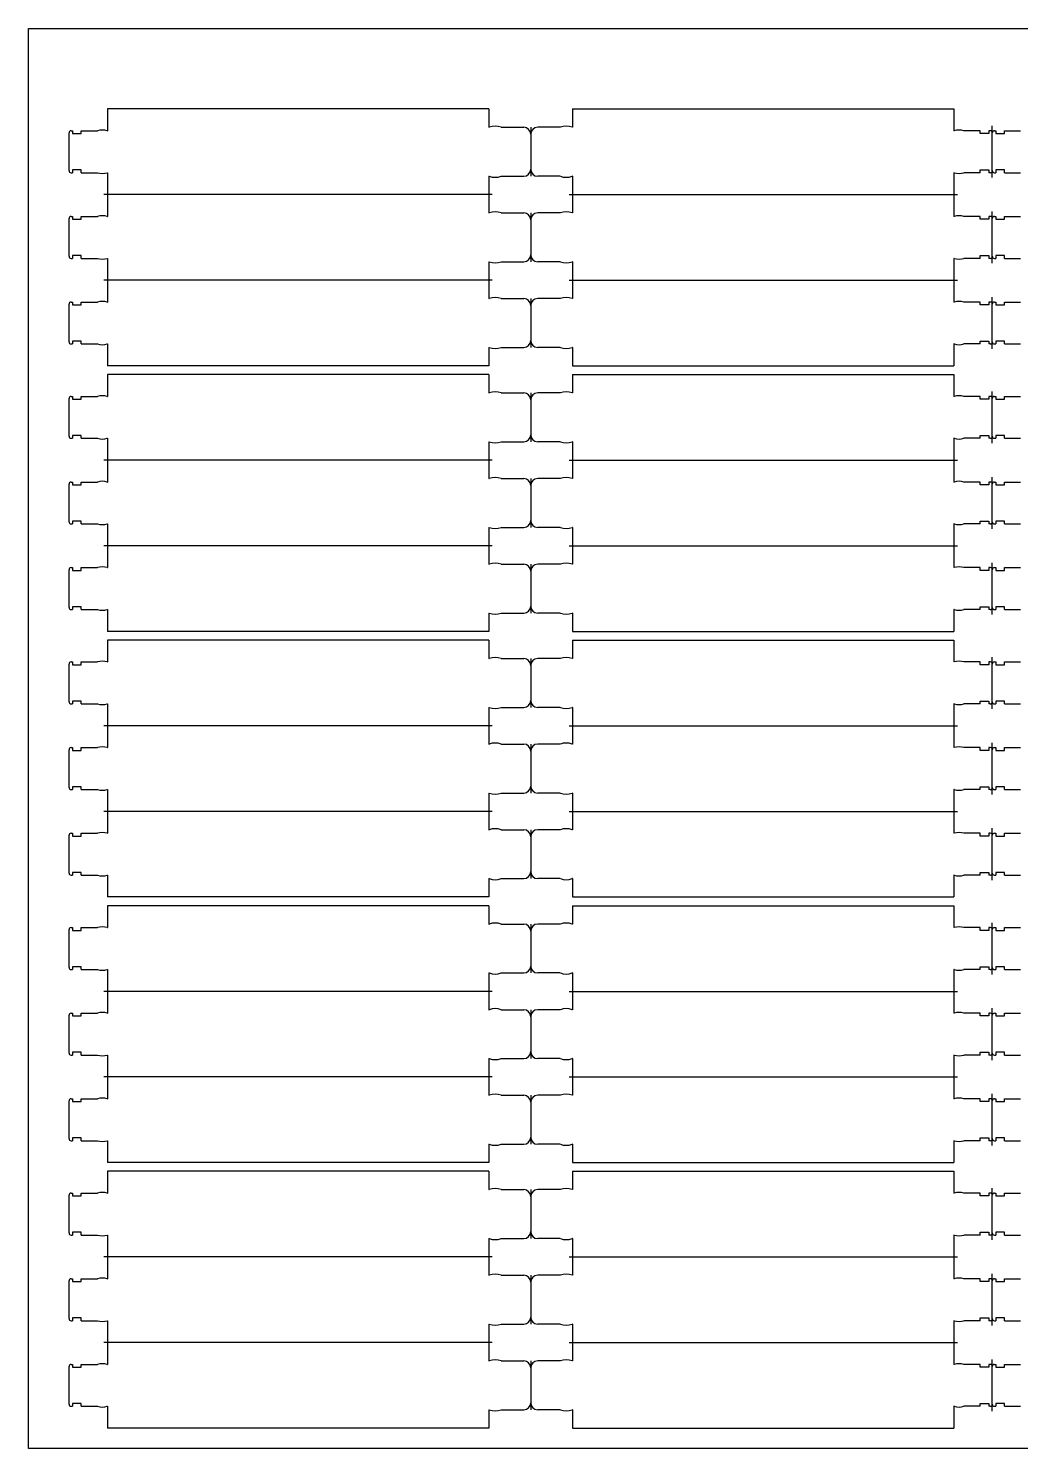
# Model space of a CAD drawing. Header units: inches. Extents: x -6 to 604, y -369 to 38.
# Drawn here: x -5.5 to 278.4, y -368.6 to 37.8 of the extents above; entities that cross this region are included whole.
import ezdxf

# ---------------------------------------------------------------- set-up
doc = ezdxf.new("R2010")
doc.units = ezdxf.units.IN
doc.header["$MEASUREMENT"] = 0
doc.linetypes.add('Continuous2', pattern=[0])
doc.layers.add('Unnamed Level 1', color=1, linetype='Continuous')

msp = doc.modelspace()

# ---------------------------------------------------------------- linework, layer by layer
at = {"color": 2, "linetype": 'Continuous2', "lineweight": -3, "true_color": 0xffff00}
msp.add_line((-5.54, 37.78), (604.06, 37.78), dxfattribs=at)
at = {"color": 1, "linetype": 'Continuous2', "lineweight": -3, "true_color": 0xff0000}
for p, q in [((17.09, 14.73), (17.09, 8.48)), ((126.2, 14.73), (17.09, 14.73)), ((126.2, 14.73), (126.2, 9.48)), ((150.2, 14.73), (259.3, 14.73)), ((150.2, 14.73), (150.2, 9.48)), ((259.3, 14.73), (259.3, 8.48)), ((6.69, 8.48), (7.09, 8.48)), ((7.09, 8.48), (7.09, 7.68)), ((9.59, 7.68), (9.59, 8.48)), ((9.59, 8.48), (14.19, 8.48)), ((16.99, 8.48), (17.09, 8.48)), ((126.2, 9.48), (126.3, 9.48)), ((129.71, 9.48), (136.2, 9.48)), ((146.68, 9.48), (140.2, 9.48)), ((150.2, 9.48), (150.1, 9.48)), ((259.4, 8.48), (259.3, 8.48)), ((266.8, 8.48), (262.2, 8.48)), ((266.8, 7.68), (266.8, 8.48)), ((269.7, 8.48), (269.3, 8.48)), ((269.3, 8.48), (269.3, 7.68)), ((270.9, 8.48), (271.3, 8.48)), ((271.3, 8.48), (271.3, 7.68)), ((273.8, 7.68), (273.8, 8.48)), ((273.8, 8.48), (278.4, 8.48)), ((6.09, -2.92), (6.09, 7.88)), ((7.09, 7.68), (9.59, 7.68)), ((269.3, 7.68), (266.8, 7.68)), ((271.3, 7.68), (273.8, 7.68)), ((6.69, -3.52), (7.09, -3.52)), ((9.59, -2.72), (7.09, -2.72)), ((7.09, -2.72), (7.09, -3.52)), ((9.59, -3.52), (9.59, -2.72)), ((9.59, -3.52), (14.19, -3.52)), ((16.99, -3.52), (17.09, -3.52)), ((17.09, -3.52), (17.09, -9.77)), ((259.3, -3.52), (259.3, -9.77)), ((259.4, -3.52), (259.3, -3.52)), ((266.8, -3.52), (262.2, -3.52)), ((266.8, -3.52), (266.8, -2.72)), ((266.8, -2.72), (269.3, -2.72)), ((269.3, -2.72), (269.3, -3.52)), ((269.7, -3.52), (269.3, -3.52)), ((270.9, -3.52), (271.3, -3.52)), ((273.8, -2.72), (271.3, -2.72)), ((271.3, -2.72), (271.3, -3.52)), ((273.8, -3.52), (273.8, -2.72)), ((273.8, -3.52), (278.4, -3.52)), ((126.2, -4.52), (126.3, -4.52)), ((126.2, -4.52), (126.2, -9.77)), ((129.71, -4.52), (136.2, -4.52)), ((146.68, -4.52), (140.2, -4.52)), ((150.2, -4.52), (150.1, -4.52)), ((150.2, -4.52), (150.2, -9.77)), ((17.09, -9.77), (17.09, -16.02)), ((126.2, -9.77), (126.2, -15.02)), ((150.2, -9.77), (150.2, -15.02)), ((259.3, -9.77), (259.3, -16.02)), ((6.69, -16.02), (7.09, -16.02)), ((7.09, -16.02), (7.09, -16.82)), ((9.59, -16.82), (9.59, -16.02)), ((9.59, -16.02), (14.19, -16.02)), ((16.99, -16.02), (17.09, -16.02)), ((126.2, -15.02), (126.3, -15.02)), ((129.71, -15.02), (136.2, -15.02)), ((146.68, -15.02), (140.2, -15.02)), ((150.2, -15.02), (150.1, -15.02)), ((259.4, -16.02), (259.3, -16.02)), ((266.8, -16.02), (262.2, -16.02)), ((266.8, -16.82), (266.8, -16.02)), ((269.7, -16.02), (269.3, -16.02)), ((269.3, -16.02), (269.3, -16.82)), ((270.9, -16.02), (271.3, -16.02)), ((271.3, -16.02), (271.3, -16.82)), ((273.8, -16.82), (273.8, -16.02)), ((273.8, -16.02), (278.4, -16.02)), ((6.09, -27.42), (6.09, -16.62)), ((7.09, -16.82), (9.59, -16.82)), ((269.3, -16.82), (266.8, -16.82)), ((271.3, -16.82), (273.8, -16.82)), ((6.69, -28.02), (7.09, -28.02)), ((9.59, -27.22), (7.09, -27.22)), ((7.09, -27.22), (7.09, -28.02)), ((9.59, -28.02), (9.59, -27.22)), ((9.59, -28.02), (14.19, -28.02)), ((16.99, -28.02), (17.09, -28.02)), ((17.09, -28.02), (17.09, -34.27)), ((259.3, -28.02), (259.3, -34.27)), ((259.4, -28.02), (259.3, -28.02)), ((266.8, -28.02), (262.2, -28.02)), ((266.8, -28.02), (266.8, -27.22)), ((266.8, -27.22), (269.3, -27.22)), ((269.3, -27.22), (269.3, -28.02)), ((269.7, -28.02), (269.3, -28.02)), ((270.9, -28.02), (271.3, -28.02)), ((273.8, -27.22), (271.3, -27.22)), ((271.3, -27.22), (271.3, -28.02)), ((273.8, -28.02), (273.8, -27.22)), ((273.8, -28.02), (278.4, -28.02)), ((126.2, -29.02), (126.3, -29.02)), ((126.2, -29.02), (126.2, -34.27)), ((129.71, -29.02), (136.2, -29.02)), ((146.68, -29.02), (140.2, -29.02)), ((150.2, -29.02), (150.1, -29.02)), ((150.2, -29.02), (150.2, -34.27)), ((17.09, -34.27), (17.09, -40.52)), ((126.2, -34.27), (126.2, -39.52)), ((150.2, -34.27), (150.2, -39.52)), ((259.3, -34.27), (259.3, -40.52)), ((6.69, -40.52), (7.09, -40.52)), ((7.09, -40.52), (7.09, -41.32)), ((9.59, -41.32), (9.59, -40.52)), ((9.59, -40.52), (14.19, -40.52)), ((16.99, -40.52), (17.09, -40.52)), ((126.2, -39.52), (126.3, -39.52)), ((129.71, -39.52), (136.2, -39.52)), ((146.68, -39.52), (140.2, -39.52)), ((150.2, -39.52), (150.1, -39.52)), ((259.4, -40.52), (259.3, -40.52)), ((266.8, -40.52), (262.2, -40.52)), ((266.8, -41.32), (266.8, -40.52)), ((269.7, -40.52), (269.3, -40.52)), ((269.3, -40.52), (269.3, -41.32)), ((270.9, -40.52), (271.3, -40.52)), ((271.3, -40.52), (271.3, -41.32)), ((273.8, -41.32), (273.8, -40.52)), ((273.8, -40.52), (278.4, -40.52)), ((6.09, -51.92), (6.09, -41.12)), ((7.09, -41.32), (9.59, -41.32)), ((269.3, -41.32), (266.8, -41.32)), ((271.3, -41.32), (273.8, -41.32)), ((6.69, -52.52), (7.09, -52.52)), ((9.59, -51.72), (7.09, -51.72)), ((7.09, -51.72), (7.09, -52.52)), ((9.59, -52.52), (9.59, -51.72)), ((9.59, -52.52), (14.19, -52.52)), ((16.99, -52.52), (17.09, -52.52)), ((17.09, -52.52), (17.09, -58.77)), ((259.3, -52.52), (259.3, -58.77)), ((259.4, -52.52), (259.3, -52.52)), ((266.8, -52.52), (262.2, -52.52)), ((266.8, -52.52), (266.8, -51.72)), ((266.8, -51.72), (269.3, -51.72)), ((269.3, -51.72), (269.3, -52.52)), ((269.7, -52.52), (269.3, -52.52)), ((270.9, -52.52), (271.3, -52.52)), ((273.8, -51.72), (271.3, -51.72)), ((271.3, -51.72), (271.3, -52.52)), ((273.8, -52.52), (273.8, -51.72)), ((273.8, -52.52), (278.4, -52.52)), ((126.2, -53.52), (126.3, -53.52)), ((126.2, -53.52), (126.2, -58.77)), ((129.71, -53.52), (136.2, -53.52)), ((146.68, -53.52), (140.2, -53.52)), ((150.2, -53.52), (150.1, -53.52)), ((150.2, -53.52), (150.2, -58.77)), ((126.2, -58.77), (17.09, -58.77)), ((150.2, -58.77), (259.3, -58.77)), ((17.09, -61.27), (17.09, -67.52)), ((126.2, -61.27), (17.09, -61.27)), ((126.2, -61.27), (126.2, -66.52)), ((150.2, -61.27), (259.3, -61.27)), ((150.2, -61.27), (150.2, -66.52)), ((259.3, -61.27), (259.3, -67.52)), ((6.09, -78.92), (6.09, -68.12)), ((6.69, -67.52), (7.09, -67.52)), ((7.09, -67.52), (7.09, -68.32)), ((7.09, -68.32), (9.59, -68.32)), ((9.59, -68.32), (9.59, -67.52)), ((9.59, -67.52), (14.19, -67.52)), ((16.99, -67.52), (17.09, -67.52)), ((126.2, -66.52), (126.3, -66.52)), ((129.71, -66.52), (136.2, -66.52)), ((146.68, -66.52), (140.2, -66.52)), ((150.2, -66.52), (150.1, -66.52)), ((259.4, -67.52), (259.3, -67.52)), ((266.8, -67.52), (262.2, -67.52)), ((266.8, -68.32), (266.8, -67.52)), ((269.3, -68.32), (266.8, -68.32)), ((269.7, -67.52), (269.3, -67.52)), ((269.3, -67.52), (269.3, -68.32)), ((270.9, -67.52), (271.3, -67.52)), ((271.3, -67.52), (271.3, -68.32)), ((271.3, -68.32), (273.8, -68.32)), ((273.8, -68.32), (273.8, -67.52)), ((273.8, -67.52), (278.4, -67.52)), ((6.69, -79.52), (7.09, -79.52)), ((9.59, -78.72), (7.09, -78.72)), ((7.09, -78.72), (7.09, -79.52)), ((9.59, -79.52), (9.59, -78.72)), ((9.59, -79.52), (14.19, -79.52)), ((16.99, -79.52), (17.09, -79.52)), ((17.09, -79.52), (17.09, -85.77)), ((126.2, -80.52), (126.3, -80.52)), ((126.2, -80.52), (126.2, -85.77)), ((129.71, -80.52), (136.2, -80.52)), ((146.68, -80.52), (140.2, -80.52)), ((150.2, -80.52), (150.1, -80.52)), ((150.2, -80.52), (150.2, -85.77)), ((259.3, -79.52), (259.3, -85.77)), ((259.4, -79.52), (259.3, -79.52)), ((266.8, -79.52), (262.2, -79.52)), ((266.8, -79.52), (266.8, -78.72)), ((266.8, -78.72), (269.3, -78.72)), ((269.3, -78.72), (269.3, -79.52)), ((269.7, -79.52), (269.3, -79.52)), ((270.9, -79.52), (271.3, -79.52)), ((273.8, -78.72), (271.3, -78.72)), ((271.3, -78.72), (271.3, -79.52)), ((273.8, -79.52), (273.8, -78.72)), ((273.8, -79.52), (278.4, -79.52)), ((17.09, -85.77), (17.09, -92.02)), ((126.2, -85.77), (126.2, -91.02)), ((150.2, -85.77), (150.2, -91.02)), ((259.3, -85.77), (259.3, -92.02)), ((6.09, -103.42), (6.09, -92.62)), ((6.69, -92.02), (7.09, -92.02)), ((7.09, -92.02), (7.09, -92.82)), ((7.09, -92.82), (9.59, -92.82)), ((9.59, -92.82), (9.59, -92.02)), ((9.59, -92.02), (14.19, -92.02)), ((16.99, -92.02), (17.09, -92.02)), ((126.2, -91.02), (126.3, -91.02)), ((129.71, -91.02), (136.2, -91.02)), ((146.68, -91.02), (140.2, -91.02)), ((150.2, -91.02), (150.1, -91.02)), ((259.4, -92.02), (259.3, -92.02)), ((266.8, -92.02), (262.2, -92.02)), ((266.8, -92.82), (266.8, -92.02)), ((269.3, -92.82), (266.8, -92.82)), ((269.7, -92.02), (269.3, -92.02)), ((269.3, -92.02), (269.3, -92.82)), ((270.9, -92.02), (271.3, -92.02)), ((271.3, -92.02), (271.3, -92.82)), ((271.3, -92.82), (273.8, -92.82)), ((273.8, -92.82), (273.8, -92.02)), ((273.8, -92.02), (278.4, -92.02)), ((6.69, -104.02), (7.09, -104.02)), ((9.59, -103.22), (7.09, -103.22)), ((7.09, -103.22), (7.09, -104.02)), ((9.59, -104.02), (9.59, -103.22)), ((9.59, -104.02), (14.19, -104.02)), ((16.99, -104.02), (17.09, -104.02)), ((17.09, -104.02), (17.09, -110.27)), ((126.2, -105.02), (126.3, -105.02)), ((126.2, -105.02), (126.2, -110.27)), ((129.71, -105.02), (136.2, -105.02)), ((146.68, -105.02), (140.2, -105.02)), ((150.2, -105.02), (150.1, -105.02)), ((150.2, -105.02), (150.2, -110.27)), ((259.3, -104.02), (259.3, -110.27)), ((259.4, -104.02), (259.3, -104.02)), ((266.8, -104.02), (262.2, -104.02)), ((266.8, -104.02), (266.8, -103.22)), ((266.8, -103.22), (269.3, -103.22)), ((269.3, -103.22), (269.3, -104.02)), ((269.7, -104.02), (269.3, -104.02)), ((270.9, -104.02), (271.3, -104.02)), ((273.8, -103.22), (271.3, -103.22)), ((271.3, -103.22), (271.3, -104.02)), ((273.8, -104.02), (273.8, -103.22)), ((273.8, -104.02), (278.4, -104.02)), ((17.09, -110.27), (17.09, -116.52)), ((126.2, -110.27), (126.2, -115.52)), ((150.2, -110.27), (150.2, -115.52)), ((259.3, -110.27), (259.3, -116.52)), ((6.09, -127.92), (6.09, -117.12)), ((6.69, -116.52), (7.09, -116.52)), ((7.09, -116.52), (7.09, -117.32)), ((7.09, -117.32), (9.59, -117.32)), ((9.59, -117.32), (9.59, -116.52)), ((9.59, -116.52), (14.19, -116.52)), ((16.99, -116.52), (17.09, -116.52)), ((126.2, -115.52), (126.3, -115.52)), ((129.71, -115.52), (136.2, -115.52)), ((146.68, -115.52), (140.2, -115.52)), ((150.2, -115.52), (150.1, -115.52)), ((259.4, -116.52), (259.3, -116.52)), ((266.8, -116.52), (262.2, -116.52)), ((266.8, -117.32), (266.8, -116.52)), ((269.3, -117.32), (266.8, -117.32)), ((269.7, -116.52), (269.3, -116.52)), ((269.3, -116.52), (269.3, -117.32)), ((270.9, -116.52), (271.3, -116.52)), ((271.3, -116.52), (271.3, -117.32)), ((271.3, -117.32), (273.8, -117.32)), ((273.8, -117.32), (273.8, -116.52)), ((273.8, -116.52), (278.4, -116.52)), ((6.69, -128.52), (7.09, -128.52)), ((9.59, -127.72), (7.09, -127.72)), ((7.09, -127.72), (7.09, -128.52)), ((9.59, -128.52), (9.59, -127.72)), ((9.59, -128.52), (14.19, -128.52)), ((16.99, -128.52), (17.09, -128.52)), ((17.09, -128.52), (17.09, -134.77)), ((126.2, -129.52), (126.3, -129.52)), ((126.2, -129.52), (126.2, -134.77)), ((129.71, -129.52), (136.2, -129.52)), ((146.68, -129.52), (140.2, -129.52)), ((150.2, -129.52), (150.1, -129.52)), ((150.2, -129.52), (150.2, -134.77)), ((259.3, -128.52), (259.3, -134.77)), ((259.4, -128.52), (259.3, -128.52)), ((266.8, -128.52), (262.2, -128.52)), ((266.8, -128.52), (266.8, -127.72)), ((266.8, -127.72), (269.3, -127.72)), ((269.3, -127.72), (269.3, -128.52)), ((269.7, -128.52), (269.3, -128.52)), ((270.9, -128.52), (271.3, -128.52)), ((273.8, -127.72), (271.3, -127.72)), ((271.3, -127.72), (271.3, -128.52)), ((273.8, -128.52), (273.8, -127.72)), ((273.8, -128.52), (278.4, -128.52)), ((126.2, -134.77), (17.09, -134.77)), ((17.09, -137.27), (17.09, -143.52)), ((126.2, -137.27), (17.09, -137.27)), ((126.2, -137.27), (126.2, -142.52)), ((150.2, -134.77), (259.3, -134.77)), ((150.2, -137.27), (259.3, -137.27)), ((150.2, -137.27), (150.2, -142.52)), ((259.3, -137.27), (259.3, -143.52)), ((6.09, -154.92), (6.09, -144.12)), ((6.69, -143.52), (7.09, -143.52)), ((7.09, -143.52), (7.09, -144.32)), ((7.09, -144.32), (9.59, -144.32)), ((9.59, -144.32), (9.59, -143.52)), ((9.59, -143.52), (14.19, -143.52)), ((16.99, -143.52), (17.09, -143.52)), ((126.2, -142.52), (126.3, -142.52)), ((129.71, -142.52), (136.2, -142.52)), ((146.68, -142.52), (140.2, -142.52)), ((150.2, -142.52), (150.1, -142.52)), ((259.4, -143.52), (259.3, -143.52)), ((266.8, -143.52), (262.2, -143.52)), ((266.8, -144.32), (266.8, -143.52)), ((269.3, -144.32), (266.8, -144.32)), ((269.7, -143.52), (269.3, -143.52)), ((269.3, -143.52), (269.3, -144.32)), ((270.9, -143.52), (271.3, -143.52)), ((271.3, -143.52), (271.3, -144.32)), ((271.3, -144.32), (273.8, -144.32)), ((273.8, -144.32), (273.8, -143.52)), ((273.8, -143.52), (278.4, -143.52)), ((6.69, -155.52), (7.09, -155.52)), ((9.59, -154.72), (7.09, -154.72)), ((7.09, -154.72), (7.09, -155.52)), ((9.59, -155.52), (9.59, -154.72)), ((9.59, -155.52), (14.19, -155.52)), ((16.99, -155.52), (17.09, -155.52)), ((17.09, -155.52), (17.09, -161.77)), ((126.2, -156.52), (126.3, -156.52)), ((126.2, -156.52), (126.2, -161.77)), ((129.71, -156.52), (136.2, -156.52)), ((146.68, -156.52), (140.2, -156.52)), ((150.2, -156.52), (150.1, -156.52)), ((150.2, -156.52), (150.2, -161.77)), ((259.3, -155.52), (259.3, -161.77)), ((259.4, -155.52), (259.3, -155.52)), ((266.8, -155.52), (262.2, -155.52)), ((266.8, -155.52), (266.8, -154.72)), ((266.8, -154.72), (269.3, -154.72)), ((269.3, -154.72), (269.3, -155.52)), ((269.7, -155.52), (269.3, -155.52)), ((270.9, -155.52), (271.3, -155.52)), ((273.8, -154.72), (271.3, -154.72)), ((271.3, -154.72), (271.3, -155.52)), ((273.8, -155.52), (273.8, -154.72)), ((273.8, -155.52), (278.4, -155.52)), ((17.09, -161.77), (17.09, -168.02)), ((126.2, -161.77), (126.2, -167.02)), ((150.2, -161.77), (150.2, -167.02)), ((259.3, -161.77), (259.3, -168.02)), ((6.09, -179.42), (6.09, -168.62)), ((6.69, -168.02), (7.09, -168.02)), ((7.09, -168.02), (7.09, -168.82)), ((7.09, -168.82), (9.59, -168.82)), ((9.59, -168.82), (9.59, -168.02)), ((9.59, -168.02), (14.19, -168.02)), ((16.99, -168.02), (17.09, -168.02)), ((126.2, -167.02), (126.3, -167.02)), ((129.71, -167.02), (136.2, -167.02)), ((146.68, -167.02), (140.2, -167.02)), ((150.2, -167.02), (150.1, -167.02)), ((259.4, -168.02), (259.3, -168.02)), ((266.8, -168.02), (262.2, -168.02)), ((266.8, -168.82), (266.8, -168.02)), ((269.3, -168.82), (266.8, -168.82)), ((269.7, -168.02), (269.3, -168.02)), ((269.3, -168.02), (269.3, -168.82)), ((270.9, -168.02), (271.3, -168.02)), ((271.3, -168.02), (271.3, -168.82)), ((271.3, -168.82), (273.8, -168.82)), ((273.8, -168.82), (273.8, -168.02)), ((273.8, -168.02), (278.4, -168.02)), ((6.69, -180.02), (7.09, -180.02)), ((9.59, -179.22), (7.09, -179.22)), ((7.09, -179.22), (7.09, -180.02)), ((9.59, -180.02), (9.59, -179.22)), ((9.59, -180.02), (14.19, -180.02)), ((16.99, -180.02), (17.09, -180.02)), ((17.09, -180.02), (17.09, -186.27)), ((126.2, -181.02), (126.3, -181.02)), ((126.2, -181.02), (126.2, -186.27)), ((129.71, -181.02), (136.2, -181.02)), ((146.68, -181.02), (140.2, -181.02)), ((150.2, -181.02), (150.1, -181.02)), ((150.2, -181.02), (150.2, -186.27)), ((259.3, -180.02), (259.3, -186.27)), ((259.4, -180.02), (259.3, -180.02)), ((266.8, -180.02), (262.2, -180.02)), ((266.8, -180.02), (266.8, -179.22)), ((266.8, -179.22), (269.3, -179.22)), ((269.3, -179.22), (269.3, -180.02)), ((269.7, -180.02), (269.3, -180.02)), ((270.9, -180.02), (271.3, -180.02)), ((273.8, -179.22), (271.3, -179.22)), ((271.3, -179.22), (271.3, -180.02)), ((273.8, -180.02), (273.8, -179.22)), ((273.8, -180.02), (278.4, -180.02)), ((17.09, -186.27), (17.09, -192.52)), ((126.2, -186.27), (126.2, -191.52)), ((150.2, -186.27), (150.2, -191.52)), ((259.3, -186.27), (259.3, -192.52)), ((6.09, -203.92), (6.09, -193.12)), ((6.69, -192.52), (7.09, -192.52)), ((7.09, -192.52), (7.09, -193.32)), ((7.09, -193.32), (9.59, -193.32)), ((9.59, -193.32), (9.59, -192.52)), ((9.59, -192.52), (14.19, -192.52)), ((16.99, -192.52), (17.09, -192.52)), ((126.2, -191.52), (126.3, -191.52)), ((129.71, -191.52), (136.2, -191.52)), ((146.68, -191.52), (140.2, -191.52)), ((150.2, -191.52), (150.1, -191.52)), ((259.4, -192.52), (259.3, -192.52)), ((266.8, -192.52), (262.2, -192.52)), ((266.8, -193.32), (266.8, -192.52)), ((269.3, -193.32), (266.8, -193.32)), ((269.7, -192.52), (269.3, -192.52)), ((269.3, -192.52), (269.3, -193.32)), ((270.9, -192.52), (271.3, -192.52)), ((271.3, -192.52), (271.3, -193.32)), ((271.3, -193.32), (273.8, -193.32)), ((273.8, -193.32), (273.8, -192.52)), ((273.8, -192.52), (278.4, -192.52)), ((6.69, -204.52), (7.09, -204.52)), ((9.59, -203.72), (7.09, -203.72)), ((7.09, -203.72), (7.09, -204.52)), ((9.59, -204.52), (9.59, -203.72)), ((9.59, -204.52), (14.19, -204.52)), ((16.99, -204.52), (17.09, -204.52)), ((17.09, -204.52), (17.09, -210.77)), ((126.2, -205.52), (126.3, -205.52)), ((126.2, -205.52), (126.2, -210.77)), ((129.71, -205.52), (136.2, -205.52)), ((146.68, -205.52), (140.2, -205.52)), ((150.2, -205.52), (150.1, -205.52)), ((150.2, -205.52), (150.2, -210.77)), ((259.3, -204.52), (259.3, -210.77)), ((259.4, -204.52), (259.3, -204.52)), ((266.8, -204.52), (262.2, -204.52)), ((266.8, -204.52), (266.8, -203.72)), ((266.8, -203.72), (269.3, -203.72)), ((269.3, -203.72), (269.3, -204.52)), ((269.7, -204.52), (269.3, -204.52)), ((270.9, -204.52), (271.3, -204.52)), ((273.8, -203.72), (271.3, -203.72)), ((271.3, -203.72), (271.3, -204.52)), ((273.8, -204.52), (273.8, -203.72)), ((273.8, -204.52), (278.4, -204.52)), ((126.2, -210.77), (17.09, -210.77)), ((150.2, -210.77), (259.3, -210.77)), ((17.09, -213.27), (17.09, -219.52)), ((126.2, -213.27), (17.09, -213.27)), ((126.2, -213.27), (126.2, -218.52)), ((150.2, -213.27), (259.3, -213.27)), ((150.2, -213.27), (150.2, -218.52)), ((259.3, -213.27), (259.3, -219.52)), ((126.2, -218.52), (126.3, -218.52)), ((129.71, -218.52), (136.2, -218.52)), ((146.68, -218.52), (140.2, -218.52)), ((150.2, -218.52), (150.1, -218.52)), ((6.09, -230.92), (6.09, -220.12)), ((6.69, -219.52), (7.09, -219.52)), ((7.09, -219.52), (7.09, -220.32)), ((7.09, -220.32), (9.59, -220.32)), ((9.59, -220.32), (9.59, -219.52)), ((9.59, -219.52), (14.19, -219.52)), ((16.99, -219.52), (17.09, -219.52)), ((259.4, -219.52), (259.3, -219.52)), ((266.8, -219.52), (262.2, -219.52)), ((266.8, -220.32), (266.8, -219.52)), ((269.3, -220.32), (266.8, -220.32)), ((269.7, -219.52), (269.3, -219.52)), ((269.3, -219.52), (269.3, -220.32)), ((270.9, -219.52), (271.3, -219.52)), ((271.3, -219.52), (271.3, -220.32)), ((271.3, -220.32), (273.8, -220.32)), ((273.8, -220.32), (273.8, -219.52)), ((273.8, -219.52), (278.4, -219.52)), ((6.69, -231.52), (7.09, -231.52)), ((9.59, -230.72), (7.09, -230.72)), ((7.09, -230.72), (7.09, -231.52)), ((9.59, -231.52), (9.59, -230.72)), ((9.59, -231.52), (14.19, -231.52)), ((16.99, -231.52), (17.09, -231.52)), ((17.09, -231.52), (17.09, -237.77)), ((259.3, -231.52), (259.3, -237.77)), ((259.4, -231.52), (259.3, -231.52)), ((266.8, -231.52), (262.2, -231.52)), ((266.8, -231.52), (266.8, -230.72)), ((266.8, -230.72), (269.3, -230.72)), ((269.3, -230.72), (269.3, -231.52)), ((269.7, -231.52), (269.3, -231.52)), ((270.9, -231.52), (271.3, -231.52)), ((273.8, -230.72), (271.3, -230.72)), ((271.3, -230.72), (271.3, -231.52)), ((273.8, -231.52), (273.8, -230.72)), ((273.8, -231.52), (278.4, -231.52)), ((126.2, -232.52), (126.3, -232.52)), ((126.2, -232.52), (126.2, -237.77)), ((129.71, -232.52), (136.2, -232.52)), ((146.68, -232.52), (140.2, -232.52)), ((150.2, -232.52), (150.1, -232.52)), ((150.2, -232.52), (150.2, -237.77)), ((17.09, -237.77), (17.09, -244.02)), ((126.2, -237.77), (126.2, -243.02)), ((150.2, -237.77), (150.2, -243.02)), ((259.3, -237.77), (259.3, -244.02)), ((126.2, -243.02), (126.3, -243.02)), ((129.71, -243.02), (136.2, -243.02)), ((146.68, -243.02), (140.2, -243.02)), ((150.2, -243.02), (150.1, -243.02)), ((6.09, -255.42), (6.09, -244.62)), ((6.69, -244.02), (7.09, -244.02)), ((7.09, -244.02), (7.09, -244.82)), ((7.09, -244.82), (9.59, -244.82)), ((9.59, -244.82), (9.59, -244.02)), ((9.59, -244.02), (14.19, -244.02)), ((16.99, -244.02), (17.09, -244.02)), ((259.4, -244.02), (259.3, -244.02)), ((266.8, -244.02), (262.2, -244.02)), ((266.8, -244.82), (266.8, -244.02)), ((269.3, -244.82), (266.8, -244.82)), ((269.7, -244.02), (269.3, -244.02)), ((269.3, -244.02), (269.3, -244.82)), ((270.9, -244.02), (271.3, -244.02)), ((271.3, -244.02), (271.3, -244.82)), ((271.3, -244.82), (273.8, -244.82)), ((273.8, -244.82), (273.8, -244.02)), ((273.8, -244.02), (278.4, -244.02)), ((6.69, -256.02), (7.09, -256.02)), ((9.59, -255.22), (7.09, -255.22)), ((7.09, -255.22), (7.09, -256.02)), ((9.59, -256.02), (9.59, -255.22)), ((9.59, -256.02), (14.19, -256.02)), ((16.99, -256.02), (17.09, -256.02)), ((17.09, -256.02), (17.09, -262.27)), ((259.3, -256.02), (259.3, -262.27)), ((259.4, -256.02), (259.3, -256.02)), ((266.8, -256.02), (262.2, -256.02)), ((266.8, -256.02), (266.8, -255.22)), ((266.8, -255.22), (269.3, -255.22)), ((269.3, -255.22), (269.3, -256.02)), ((269.7, -256.02), (269.3, -256.02)), ((270.9, -256.02), (271.3, -256.02)), ((273.8, -255.22), (271.3, -255.22)), ((271.3, -255.22), (271.3, -256.02)), ((273.8, -256.02), (273.8, -255.22)), ((273.8, -256.02), (278.4, -256.02)), ((126.2, -257.02), (126.3, -257.02)), ((126.2, -257.02), (126.2, -262.27)), ((129.71, -257.02), (136.2, -257.02)), ((146.68, -257.02), (140.2, -257.02)), ((150.2, -257.02), (150.1, -257.02)), ((150.2, -257.02), (150.2, -262.27)), ((17.09, -262.27), (17.09, -268.52)), ((126.2, -262.27), (126.2, -267.52)), ((150.2, -262.27), (150.2, -267.52)), ((259.3, -262.27), (259.3, -268.52)), ((126.2, -267.52), (126.3, -267.52)), ((129.71, -267.52), (136.2, -267.52)), ((146.68, -267.52), (140.2, -267.52)), ((150.2, -267.52), (150.1, -267.52)), ((6.09, -279.92), (6.09, -269.12)), ((6.69, -268.52), (7.09, -268.52)), ((7.09, -268.52), (7.09, -269.32)), ((7.09, -269.32), (9.59, -269.32)), ((9.59, -269.32), (9.59, -268.52)), ((9.59, -268.52), (14.19, -268.52)), ((16.99, -268.52), (17.09, -268.52)), ((259.4, -268.52), (259.3, -268.52)), ((266.8, -268.52), (262.2, -268.52)), ((266.8, -269.32), (266.8, -268.52)), ((269.3, -269.32), (266.8, -269.32)), ((269.7, -268.52), (269.3, -268.52)), ((269.3, -268.52), (269.3, -269.32)), ((270.9, -268.52), (271.3, -268.52)), ((271.3, -268.52), (271.3, -269.32)), ((271.3, -269.32), (273.8, -269.32)), ((273.8, -269.32), (273.8, -268.52)), ((273.8, -268.52), (278.4, -268.52)), ((9.59, -279.72), (7.09, -279.72)), ((7.09, -279.72), (7.09, -280.52)), ((9.59, -280.52), (9.59, -279.72)), ((266.8, -280.52), (266.8, -279.72)), ((266.8, -279.72), (269.3, -279.72)), ((269.3, -279.72), (269.3, -280.52)), ((273.8, -279.72), (271.3, -279.72)), ((271.3, -279.72), (271.3, -280.52)), ((273.8, -280.52), (273.8, -279.72)), ((6.69, -280.52), (7.09, -280.52)), ((9.59, -280.52), (14.19, -280.52)), ((16.99, -280.52), (17.09, -280.52)), ((17.09, -280.52), (17.09, -286.77)), ((126.2, -281.52), (126.3, -281.52)), ((126.2, -281.52), (126.2, -286.77)), ((129.71, -281.52), (136.2, -281.52)), ((146.68, -281.52), (140.2, -281.52)), ((150.2, -281.52), (150.1, -281.52)), ((150.2, -281.52), (150.2, -286.77)), ((259.3, -280.52), (259.3, -286.77)), ((259.4, -280.52), (259.3, -280.52)), ((266.8, -280.52), (262.2, -280.52)), ((269.7, -280.52), (269.3, -280.52)), ((270.9, -280.52), (271.3, -280.52)), ((273.8, -280.52), (278.4, -280.52)), ((126.2, -286.77), (17.09, -286.77)), ((150.2, -286.77), (259.3, -286.77)), ((17.09, -289.27), (17.09, -295.52)), ((126.2, -289.27), (17.09, -289.27)), ((126.2, -289.27), (126.2, -294.52)), ((150.2, -289.27), (259.3, -289.27)), ((150.2, -289.27), (150.2, -294.52)), ((259.3, -289.27), (259.3, -295.52)), ((6.09, -306.92), (6.09, -296.12)), ((6.69, -295.52), (7.09, -295.52)), ((7.09, -295.52), (7.09, -296.32)), ((7.09, -296.32), (9.59, -296.32)), ((9.59, -296.32), (9.59, -295.52)), ((9.59, -295.52), (14.19, -295.52)), ((16.99, -295.52), (17.09, -295.52)), ((126.2, -294.52), (126.3, -294.52)), ((129.71, -294.52), (136.2, -294.52)), ((146.68, -294.52), (140.2, -294.52)), ((150.2, -294.52), (150.1, -294.52)), ((259.4, -295.52), (259.3, -295.52)), ((266.8, -295.52), (262.2, -295.52)), ((266.8, -296.32), (266.8, -295.52)), ((269.3, -296.32), (266.8, -296.32)), ((269.7, -295.52), (269.3, -295.52)), ((269.3, -295.52), (269.3, -296.32)), ((270.9, -295.52), (271.3, -295.52)), ((271.3, -295.52), (271.3, -296.32)), ((271.3, -296.32), (273.8, -296.32)), ((273.8, -296.32), (273.8, -295.52)), ((273.8, -295.52), (278.4, -295.52)), ((6.69, -307.52), (7.09, -307.52)), ((9.59, -306.72), (7.09, -306.72)), ((7.09, -306.72), (7.09, -307.52)), ((9.59, -307.52), (9.59, -306.72)), ((9.59, -307.52), (14.19, -307.52)), ((16.99, -307.52), (17.09, -307.52)), ((17.09, -307.52), (17.09, -313.77)), ((126.2, -308.52), (126.3, -308.52)), ((126.2, -308.52), (126.2, -313.77)), ((129.71, -308.52), (136.2, -308.52)), ((146.68, -308.52), (140.2, -308.52)), ((150.2, -308.52), (150.1, -308.52)), ((150.2, -308.52), (150.2, -313.77)), ((259.3, -307.52), (259.3, -313.77)), ((259.4, -307.52), (259.3, -307.52)), ((266.8, -307.52), (262.2, -307.52)), ((266.8, -307.52), (266.8, -306.72)), ((266.8, -306.72), (269.3, -306.72)), ((269.3, -306.72), (269.3, -307.52)), ((269.7, -307.52), (269.3, -307.52)), ((270.9, -307.52), (271.3, -307.52)), ((273.8, -306.72), (271.3, -306.72)), ((271.3, -306.72), (271.3, -307.52)), ((273.8, -307.52), (273.8, -306.72)), ((273.8, -307.52), (278.4, -307.52)), ((17.09, -313.77), (17.09, -320.02)), ((126.2, -313.77), (126.2, -319.02)), ((150.2, -313.77), (150.2, -319.02)), ((259.3, -313.77), (259.3, -320.02)), ((6.09, -331.42), (6.09, -320.62)), ((6.69, -320.02), (7.09, -320.02)), ((7.09, -320.02), (7.09, -320.82)), ((7.09, -320.82), (9.59, -320.82)), ((9.59, -320.82), (9.59, -320.02)), ((9.59, -320.02), (14.19, -320.02)), ((16.99, -320.02), (17.09, -320.02)), ((126.2, -319.02), (126.3, -319.02)), ((129.71, -319.02), (136.2, -319.02)), ((146.68, -319.02), (140.2, -319.02)), ((150.2, -319.02), (150.1, -319.02)), ((259.4, -320.02), (259.3, -320.02)), ((266.8, -320.02), (262.2, -320.02)), ((266.8, -320.82), (266.8, -320.02)), ((269.3, -320.82), (266.8, -320.82)), ((269.7, -320.02), (269.3, -320.02)), ((269.3, -320.02), (269.3, -320.82)), ((270.9, -320.02), (271.3, -320.02)), ((271.3, -320.02), (271.3, -320.82)), ((271.3, -320.82), (273.8, -320.82)), ((273.8, -320.82), (273.8, -320.02)), ((273.8, -320.02), (278.4, -320.02)), ((6.69, -332.02), (7.09, -332.02)), ((9.59, -331.22), (7.09, -331.22)), ((7.09, -331.22), (7.09, -332.02)), ((9.59, -332.02), (9.59, -331.22)), ((9.59, -332.02), (14.19, -332.02)), ((16.99, -332.02), (17.09, -332.02)), ((17.09, -332.02), (17.09, -338.27)), ((126.2, -333.02), (126.3, -333.02)), ((126.2, -333.02), (126.2, -338.27)), ((129.71, -333.02), (136.2, -333.02)), ((146.68, -333.02), (140.2, -333.02)), ((150.2, -333.02), (150.1, -333.02)), ((150.2, -333.02), (150.2, -338.27)), ((259.3, -332.02), (259.3, -338.27)), ((259.4, -332.02), (259.3, -332.02)), ((266.8, -332.02), (262.2, -332.02)), ((266.8, -332.02), (266.8, -331.22)), ((266.8, -331.22), (269.3, -331.22)), ((269.3, -331.22), (269.3, -332.02)), ((269.7, -332.02), (269.3, -332.02)), ((270.9, -332.02), (271.3, -332.02)), ((273.8, -331.22), (271.3, -331.22)), ((271.3, -331.22), (271.3, -332.02)), ((273.8, -332.02), (273.8, -331.22)), ((273.8, -332.02), (278.4, -332.02)), ((17.09, -338.27), (17.09, -344.52)), ((126.2, -338.27), (126.2, -343.52)), ((150.2, -338.27), (150.2, -343.52)), ((259.3, -338.27), (259.3, -344.52)), ((6.09, -355.92), (6.09, -345.12)), ((6.69, -344.52), (7.09, -344.52)), ((7.09, -344.52), (7.09, -345.32)), ((7.09, -345.32), (9.59, -345.32)), ((9.59, -345.32), (9.59, -344.52)), ((9.59, -344.52), (14.19, -344.52)), ((16.99, -344.52), (17.09, -344.52)), ((126.2, -343.52), (126.3, -343.52)), ((129.71, -343.52), (136.2, -343.52)), ((146.68, -343.52), (140.2, -343.52)), ((150.2, -343.52), (150.1, -343.52)), ((259.4, -344.52), (259.3, -344.52)), ((266.8, -344.52), (262.2, -344.52)), ((266.8, -345.32), (266.8, -344.52)), ((269.3, -345.32), (266.8, -345.32)), ((269.7, -344.52), (269.3, -344.52)), ((269.3, -344.52), (269.3, -345.32)), ((270.9, -344.52), (271.3, -344.52)), ((271.3, -344.52), (271.3, -345.32)), ((271.3, -345.32), (273.8, -345.32)), ((273.8, -345.32), (273.8, -344.52)), ((273.8, -344.52), (278.4, -344.52)), ((6.69, -356.52), (7.09, -356.52)), ((9.59, -355.72), (7.09, -355.72)), ((7.09, -355.72), (7.09, -356.52)), ((9.59, -356.52), (9.59, -355.72)), ((9.59, -356.52), (14.19, -356.52)), ((16.99, -356.52), (17.09, -356.52)), ((17.09, -356.52), (17.09, -362.77)), ((126.2, -357.52), (126.3, -357.52)), ((126.2, -357.52), (126.2, -362.77)), ((129.71, -357.52), (136.2, -357.52)), ((146.68, -357.52), (140.2, -357.52)), ((150.2, -357.52), (150.1, -357.52)), ((150.2, -357.52), (150.2, -362.77)), ((259.3, -356.52), (259.3, -362.77)), ((259.4, -356.52), (259.3, -356.52)), ((266.8, -356.52), (262.2, -356.52)), ((266.8, -356.52), (266.8, -355.72)), ((266.8, -355.72), (269.3, -355.72)), ((269.3, -355.72), (269.3, -356.52)), ((269.7, -356.52), (269.3, -356.52)), ((270.9, -356.52), (271.3, -356.52)), ((273.8, -355.72), (271.3, -355.72)), ((271.3, -355.72), (271.3, -356.52)), ((273.8, -356.52), (273.8, -355.72)), ((273.8, -356.52), (278.4, -356.52)), ((126.2, -362.77), (17.09, -362.77)), ((150.2, -362.77), (259.3, -362.77))]:
    msp.add_line(p, q, dxfattribs=at)
at = {"color": 5, "linetype": 'Continuous2', "lineweight": -3, "true_color": 0x0000ff}
for p, q in [((138.2, 9.48), (138.2, -4.52)), ((270.3, -4.92), (270.3, 9.88)), ((127.2, -9.77), (16.09, -9.77)), ((149.2, -9.77), (260.3, -9.77)), ((138.2, -15.02), (138.2, -29.02)), ((270.3, -29.42), (270.3, -14.62)), ((127.2, -34.27), (16.09, -34.27)), ((149.2, -34.27), (260.3, -34.27)), ((138.2, -39.52), (138.2, -53.52)), ((270.3, -53.92), (270.3, -39.12)), ((138.2, -66.52), (138.2, -80.52)), ((270.3, -80.92), (270.3, -66.12)), ((127.2, -85.77), (16.09, -85.77)), ((149.2, -85.77), (260.3, -85.77)), ((138.2, -91.02), (138.2, -105.02)), ((270.3, -105.42), (270.3, -90.62)), ((127.2, -110.27), (16.09, -110.27)), ((149.2, -110.27), (260.3, -110.27)), ((138.2, -115.52), (138.2, -129.52)), ((270.3, -129.92), (270.3, -115.12)), ((270.3, -156.92), (270.3, -142.12)), ((138.2, -142.52), (138.2, -156.52)), ((127.2, -161.77), (16.09, -161.77)), ((149.2, -161.77), (260.3, -161.77)), ((270.3, -181.42), (270.3, -166.62)), ((138.2, -167.02), (138.2, -181.02)), ((127.2, -186.27), (16.09, -186.27)), ((149.2, -186.27), (260.3, -186.27)), ((138.2, -191.52), (138.2, -205.52)), ((270.3, -205.92), (270.3, -191.12)), ((138.2, -218.52), (138.2, -232.52)), ((270.3, -232.92), (270.3, -218.12)), ((127.2, -237.77), (16.09, -237.77)), ((149.2, -237.77), (260.3, -237.77)), ((138.2, -243.02), (138.2, -257.02)), ((270.3, -257.42), (270.3, -242.62)), ((127.2, -262.27), (16.09, -262.27)), ((149.2, -262.27), (260.3, -262.27)), ((138.2, -267.52), (138.2, -281.52)), ((270.3, -281.92), (270.3, -267.12)), ((138.2, -294.52), (138.2, -308.52)), ((270.3, -308.92), (270.3, -294.12)), ((127.2, -313.77), (16.09, -313.77)), ((149.2, -313.77), (260.3, -313.77)), ((138.2, -319.02), (138.2, -333.02)), ((270.3, -333.42), (270.3, -318.62)), ((127.2, -338.27), (16.09, -338.27)), ((149.2, -338.27), (260.3, -338.27)), ((138.2, -343.52), (138.2, -357.52)), ((270.3, -357.92), (270.3, -343.12))]:
    msp.add_line(p, q, dxfattribs=at)
at = {"color": 1, "linetype": 'Continuous2', "lineweight": -3, "true_color": 0xff0000}
for centre, radius, start, end in [((6.69, 7.88), 0.6, 90, 180), ((15.59, 3.68), 5, 73.7398, 106.2602), ((128, 4.78), 5, 70.0516, 109.9484), ((136.2, 7.48), 2, 0, 90), ((140.2, 7.48), 2, 90, 180), ((148.39, 4.78), 5, 70.0516, 109.9484), ((260.8, 3.68), 5, 73.7398, 106.2602), ((269.7, 7.88), 0.6, 360, 90), ((270.9, 7.88), 0.6, 90, 180), ((6.69, -2.92), 0.6, 180, 270), ((15.59, 1.28), 5, 253.7398, 286.2602), ((136.2, -2.52), 2, 270, 360), ((140.2, -2.52), 2, 180, 270), ((260.8, 1.28), 5, 253.7398, 286.2602), ((269.7, -2.92), 0.6, 270, 360), ((270.9, -2.92), 0.6, 180, 270), ((128, 0.18), 5, 250.0516, 289.9484), ((148.39, 0.18), 5, 250.0516, 289.9484), ((6.69, -16.62), 0.6, 90, 180), ((15.59, -20.82), 5, 73.7398, 106.2602), ((128, -19.72), 5, 70.0516, 109.9484), ((136.2, -17.02), 2, 0, 90), ((140.2, -17.02), 2, 90, 180), ((148.39, -19.72), 5, 70.0516, 109.9484), ((260.8, -20.82), 5, 73.7398, 106.2602), ((269.7, -16.62), 0.6, 360, 90), ((270.9, -16.62), 0.6, 90, 180), ((6.69, -27.42), 0.6, 180, 270), ((15.59, -23.22), 5, 253.7398, 286.2602), ((136.2, -27.02), 2, 270, 360), ((140.2, -27.02), 2, 180, 270), ((260.8, -23.22), 5, 253.7398, 286.2602), ((269.7, -27.42), 0.6, 270, 360), ((270.9, -27.42), 0.6, 180, 270), ((128, -24.32), 5, 250.0516, 289.9484), ((148.39, -24.32), 5, 250.0516, 289.9484), ((6.69, -41.12), 0.6, 90, 180), ((15.59, -45.32), 5, 73.7398, 106.2602), ((128, -44.22), 5, 70.0516, 109.9484), ((136.2, -41.52), 2, 0, 90), ((140.2, -41.52), 2, 90, 180), ((148.39, -44.22), 5, 70.0516, 109.9484), ((260.8, -45.32), 5, 73.7398, 106.2602), ((269.7, -41.12), 0.6, 360, 90), ((270.9, -41.12), 0.6, 90, 180), ((6.69, -51.92), 0.6, 180, 270), ((15.59, -47.72), 5, 253.7398, 286.2602), ((136.2, -51.52), 2, 270, 360), ((140.2, -51.52), 2, 180, 270), ((260.8, -47.72), 5, 253.7398, 286.2602), ((269.7, -51.92), 0.6, 270, 360), ((270.9, -51.92), 0.6, 180, 270), ((128, -48.82), 5, 250.0516, 289.9484), ((148.39, -48.82), 5, 250.0516, 289.9484), ((6.69, -68.12), 0.6, 90, 180), ((15.59, -72.32), 5, 73.7398, 106.2602), ((128, -71.22), 5, 70.0516, 109.9484), ((136.2, -68.52), 2, 0, 90), ((140.2, -68.52), 2, 90, 180), ((148.39, -71.22), 5, 70.0516, 109.9484), ((260.8, -72.32), 5, 73.7398, 106.2602), ((269.7, -68.12), 0.6, 360, 90), ((270.9, -68.12), 0.6, 90, 180), ((6.69, -78.92), 0.6, 180, 270), ((15.59, -74.72), 5, 253.7398, 286.2602), ((128, -75.82), 5, 250.0516, 289.9484), ((136.2, -78.52), 2, 270, 360), ((140.2, -78.52), 2, 180, 270), ((148.39, -75.82), 5, 250.0516, 289.9484), ((260.8, -74.72), 5, 253.7398, 286.2602), ((269.7, -78.92), 0.6, 270, 360), ((270.9, -78.92), 0.6, 180, 270), ((6.69, -92.62), 0.6, 90, 180), ((15.59, -96.82), 5, 73.7398, 106.2602), ((128, -95.72), 5, 70.0516, 109.9484), ((136.2, -93.02), 2, 0, 90), ((140.2, -93.02), 2, 90, 180), ((148.39, -95.72), 5, 70.0516, 109.9484), ((260.8, -96.82), 5, 73.7398, 106.2602), ((269.7, -92.62), 0.6, 360, 90), ((270.9, -92.62), 0.6, 90, 180), ((6.69, -103.42), 0.6, 180, 270), ((15.59, -99.22), 5, 253.7398, 286.2602), ((128, -100.32), 5, 250.0516, 289.9484), ((136.2, -103.02), 2, 270, 360), ((140.2, -103.02), 2, 180, 270), ((148.39, -100.32), 5, 250.0516, 289.9484), ((260.8, -99.22), 5, 253.7398, 286.2602), ((269.7, -103.42), 0.6, 270, 360), ((270.9, -103.42), 0.6, 180, 270), ((6.69, -117.12), 0.6, 90, 180), ((15.59, -121.32), 5, 73.7398, 106.2602), ((128, -120.22), 5, 70.0516, 109.9484), ((136.2, -117.52), 2, 0, 90), ((140.2, -117.52), 2, 90, 180), ((148.39, -120.22), 5, 70.0516, 109.9484), ((260.8, -121.32), 5, 73.7398, 106.2602), ((269.7, -117.12), 0.6, 360, 90), ((270.9, -117.12), 0.6, 90, 180), ((6.69, -127.92), 0.6, 180, 270), ((15.59, -123.72), 5, 253.7398, 286.2602), ((128, -124.82), 5, 250.0516, 289.9484), ((136.2, -127.52), 2, 270, 360), ((140.2, -127.52), 2, 180, 270), ((148.39, -124.82), 5, 250.0516, 289.9484), ((260.8, -123.72), 5, 253.7398, 286.2602), ((269.7, -127.92), 0.6, 270, 360), ((270.9, -127.92), 0.6, 180, 270), ((128, -147.22), 5, 70.0516, 109.9484), ((148.39, -147.22), 5, 70.0516, 109.9484), ((6.69, -144.12), 0.6, 90, 180), ((15.59, -148.32), 5, 73.7398, 106.2602), ((136.2, -144.52), 2, 0, 90), ((140.2, -144.52), 2, 90, 180), ((260.8, -148.32), 5, 73.7398, 106.2602), ((269.7, -144.12), 0.6, 360, 90), ((270.9, -144.12), 0.6, 90, 180), ((6.69, -154.92), 0.6, 180, 270), ((15.59, -150.72), 5, 253.7398, 286.2602), ((128, -151.82), 5, 250.0516, 289.9484), ((136.2, -154.52), 2, 270, 360), ((140.2, -154.52), 2, 180, 270), ((148.39, -151.82), 5, 250.0516, 289.9484), ((260.8, -150.72), 5, 253.7398, 286.2602), ((269.7, -154.92), 0.6, 270, 360), ((270.9, -154.92), 0.6, 180, 270), ((6.69, -168.62), 0.6, 90, 180), ((15.59, -172.82), 5, 73.7398, 106.2602), ((128, -171.72), 5, 70.0516, 109.9484), ((136.2, -169.02), 2, 0, 90), ((140.2, -169.02), 2, 90, 180), ((148.39, -171.72), 5, 70.0516, 109.9484), ((260.8, -172.82), 5, 73.7398, 106.2602), ((269.7, -168.62), 0.6, 360, 90), ((270.9, -168.62), 0.6, 90, 180), ((6.69, -179.42), 0.6, 180, 270), ((15.59, -175.22), 5, 253.7398, 286.2602), ((128, -176.32), 5, 250.0516, 289.9484), ((136.2, -179.02), 2, 270, 360), ((140.2, -179.02), 2, 180, 270), ((148.39, -176.32), 5, 250.0516, 289.9484), ((260.8, -175.22), 5, 253.7398, 286.2602), ((269.7, -179.42), 0.6, 270, 360), ((270.9, -179.42), 0.6, 180, 270), ((6.69, -193.12), 0.6, 90, 180), ((15.59, -197.32), 5, 73.7398, 106.2602), ((128, -196.22), 5, 70.0516, 109.9484), ((136.2, -193.52), 2, 0, 90), ((140.2, -193.52), 2, 90, 180), ((148.39, -196.22), 5, 70.0516, 109.9484), ((260.8, -197.32), 5, 73.7398, 106.2602), ((269.7, -193.12), 0.6, 360, 90), ((270.9, -193.12), 0.6, 90, 180), ((6.69, -203.92), 0.6, 180, 270), ((15.59, -199.72), 5, 253.7398, 286.2602), ((128, -200.82), 5, 250.0516, 289.9484), ((136.2, -203.52), 2, 270, 360), ((140.2, -203.52), 2, 180, 270), ((148.39, -200.82), 5, 250.0516, 289.9484), ((260.8, -199.72), 5, 253.7398, 286.2602), ((269.7, -203.92), 0.6, 270, 360), ((270.9, -203.92), 0.6, 180, 270), ((15.59, -224.32), 5, 73.7398, 106.2602), ((128, -223.22), 5, 70.0516, 109.9484), ((136.2, -220.52), 2, 0, 90), ((140.2, -220.52), 2, 90, 180), ((148.39, -223.22), 5, 70.0516, 109.9484), ((260.8, -224.32), 5, 73.7398, 106.2602), ((6.69, -220.12), 0.6, 90, 180), ((269.7, -220.12), 0.6, 360, 90), ((270.9, -220.12), 0.6, 90, 180), ((6.69, -230.92), 0.6, 180, 270), ((15.59, -226.72), 5, 253.7398, 286.2602), ((136.2, -230.52), 2, 270, 360), ((140.2, -230.52), 2, 180, 270), ((260.8, -226.72), 5, 253.7398, 286.2602), ((269.7, -230.92), 0.6, 270, 360), ((270.9, -230.92), 0.6, 180, 270), ((128, -227.82), 5, 250.0516, 289.9484), ((148.39, -227.82), 5, 250.0516, 289.9484), ((15.59, -248.82), 5, 73.7398, 106.2602), ((128, -247.72), 5, 70.0516, 109.9484), ((136.2, -245.02), 2, 0, 90), ((140.2, -245.02), 2, 90, 180), ((148.39, -247.72), 5, 70.0516, 109.9484), ((260.8, -248.82), 5, 73.7398, 106.2602), ((6.69, -244.62), 0.6, 90, 180), ((269.7, -244.62), 0.6, 360, 90), ((270.9, -244.62), 0.6, 90, 180), ((6.69, -255.42), 0.6, 180, 270), ((15.59, -251.22), 5, 253.7398, 286.2602), ((136.2, -255.02), 2, 270, 360), ((140.2, -255.02), 2, 180, 270), ((260.8, -251.22), 5, 253.7398, 286.2602), ((269.7, -255.42), 0.6, 270, 360), ((270.9, -255.42), 0.6, 180, 270), ((128, -252.32), 5, 250.0516, 289.9484), ((148.39, -252.32), 5, 250.0516, 289.9484), ((128, -272.22), 5, 70.0516, 109.9484), ((136.2, -269.52), 2, 0, 90), ((140.2, -269.52), 2, 90, 180), ((148.39, -272.22), 5, 70.0516, 109.9484), ((6.69, -269.12), 0.6, 90, 180), ((15.59, -273.32), 5, 73.7398, 106.2602), ((260.8, -273.32), 5, 73.7398, 106.2602), ((269.7, -269.12), 0.6, 360, 90), ((270.9, -269.12), 0.6, 90, 180), ((6.69, -279.92), 0.6, 180, 270), ((136.2, -279.52), 2, 270, 360), ((140.2, -279.52), 2, 180, 270), ((269.7, -279.92), 0.6, 270, 360), ((270.9, -279.92), 0.6, 180, 270), ((15.59, -275.72), 5, 253.7398, 286.2602), ((128, -276.82), 5, 250.0516, 289.9484), ((148.39, -276.82), 5, 250.0516, 289.9484), ((260.8, -275.72), 5, 253.7398, 286.2602), ((6.69, -296.12), 0.6, 90, 180), ((15.59, -300.32), 5, 73.7398, 106.2602), ((128, -299.22), 5, 70.0516, 109.9484), ((136.2, -296.52), 2, 0, 90), ((140.2, -296.52), 2, 90, 180), ((148.39, -299.22), 5, 70.0516, 109.9484), ((260.8, -300.32), 5, 73.7398, 106.2602), ((269.7, -296.12), 0.6, 360, 90), ((270.9, -296.12), 0.6, 90, 180), ((6.69, -306.92), 0.6, 180, 270), ((15.59, -302.72), 5, 253.7398, 286.2602), ((128, -303.82), 5, 250.0516, 289.9484), ((136.2, -306.52), 2, 270, 360), ((140.2, -306.52), 2, 180, 270), ((148.39, -303.82), 5, 250.0516, 289.9484), ((260.8, -302.72), 5, 253.7398, 286.2602), ((269.7, -306.92), 0.6, 270, 360), ((270.9, -306.92), 0.6, 180, 270), ((6.69, -320.62), 0.6, 90, 180), ((15.59, -324.82), 5, 73.7398, 106.2602), ((128, -323.72), 5, 70.0516, 109.9484), ((136.2, -321.02), 2, 0, 90), ((140.2, -321.02), 2, 90, 180), ((148.39, -323.72), 5, 70.0516, 109.9484), ((260.8, -324.82), 5, 73.7398, 106.2602), ((269.7, -320.62), 0.6, 360, 90), ((270.9, -320.62), 0.6, 90, 180), ((6.69, -331.42), 0.6, 180, 270), ((15.59, -327.22), 5, 253.7398, 286.2602), ((128, -328.32), 5, 250.0516, 289.9484), ((136.2, -331.02), 2, 270, 360), ((140.2, -331.02), 2, 180, 270), ((148.39, -328.32), 5, 250.0516, 289.9484), ((260.8, -327.22), 5, 253.7398, 286.2602), ((269.7, -331.42), 0.6, 270, 360), ((270.9, -331.42), 0.6, 180, 270), ((6.69, -345.12), 0.6, 90, 180), ((15.59, -349.32), 5, 73.7398, 106.2602), ((128, -348.22), 5, 70.0516, 109.9484), ((136.2, -345.52), 2, 0, 90), ((140.2, -345.52), 2, 90, 180), ((148.39, -348.22), 5, 70.0516, 109.9484), ((260.8, -349.32), 5, 73.7398, 106.2602), ((269.7, -345.12), 0.6, 360, 90), ((270.9, -345.12), 0.6, 90, 180), ((6.69, -355.92), 0.6, 180, 270), ((15.59, -351.72), 5, 253.7398, 286.2602), ((128, -352.82), 5, 250.0516, 289.9484), ((136.2, -355.52), 2, 270, 360), ((140.2, -355.52), 2, 180, 270), ((148.39, -352.82), 5, 250.0516, 289.9484), ((260.8, -351.72), 5, 253.7398, 286.2602), ((269.7, -355.92), 0.6, 270, 360), ((270.9, -355.92), 0.6, 180, 270)]:
    msp.add_arc(centre, radius, start, end, dxfattribs=at)
at = {"layer": 'Unnamed Level 1', "color": 2, "linetype": 'Continuous2', "lineweight": -3, "true_color": 0xffff00}
for p, q in [((-5.54, -368.62), (-5.54, 37.78)), ((604.06, -368.62), (-5.54, -368.62))]:
    msp.add_line(p, q, dxfattribs=at)

doc.saveas('drawing.dxf')
